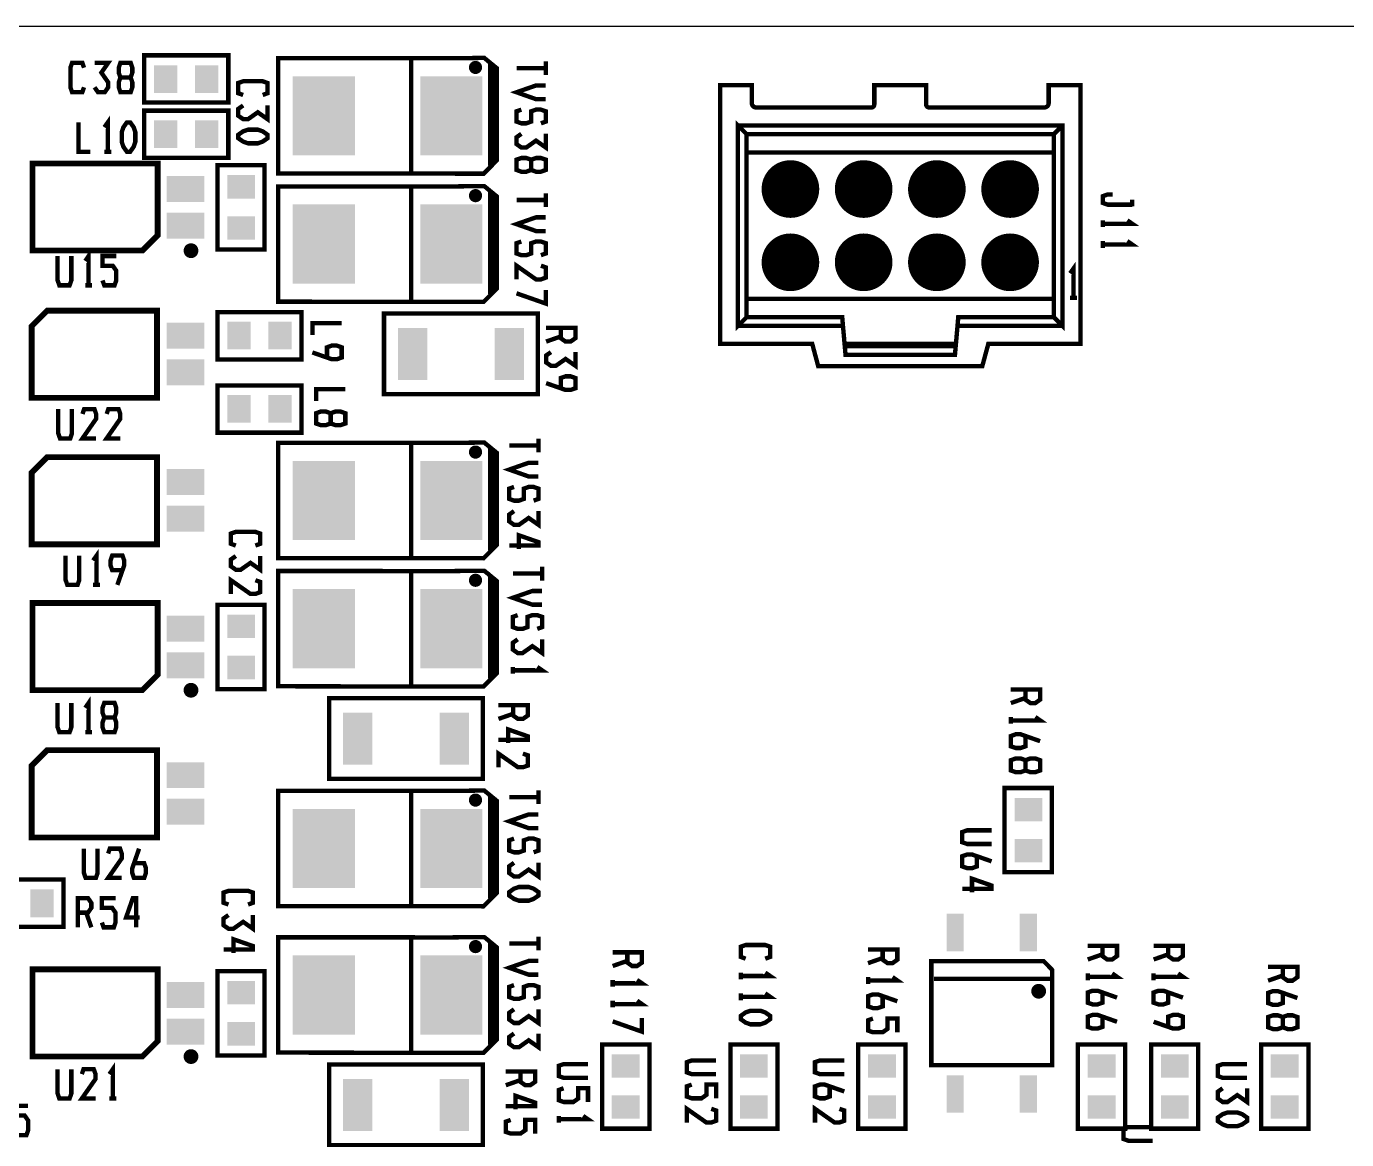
# Model space of a CAD drawing. Extents: x -8 to 204, y 99 to 321.
# Drawn here: x 71.77 to 117.56, y 282.52 to 321.11 of the extents above; entities that cross this region are included whole.
import ezdxf

# ---------------------------------------------------------------- set-up
doc = ezdxf.new("R2010")
doc.units = 0
doc.header["$MEASUREMENT"] = 0
doc.layers.get('0').update_dxf_attribs({"linetype": 'CONTINUOUS'})
for name, color, linetype in [('22-301-0_DRD', 1, 'CONTINUOUS'), ('22-301-0_SMT', 8, 'CONTINUOUS'), ('22-301-0_SST', 255, 'CONTINUOUS')]:
    doc.layers.add(name, color=color, linetype=linetype)

# ---------------------------------------------------------------- blocks, each defined once
blk = doc.blocks.new('RECTANGLE_5')
blk.add_solid([(0.4064, 0.4826), (0.4064, -0.4826), (-0.4064, 0.4826), (-0.4064, -0.4826)])
blk = doc.blocks.new('RECTANGLE_6')
blk.add_solid([(0.4826, 0.4064), (0.4826, -0.4064), (-0.4826, 0.4064), (-0.4826, -0.4064)])
blk = doc.blocks.new('RECTANGLE_15')
blk.add_solid([(1.0795, 1.3716), (1.0795, -1.3716), (-1.0795, 1.3716), (-1.0795, -1.3716)])
blk = doc.blocks.new('ROUND_28')
at = {"const_width": 0.99949}
blk.add_lwpolyline([(-0.499744, 0, 1), (0.499744, 0, 1)], format="xyb", close=True, dxfattribs=at)
blk = doc.blocks.new('RECTANGLE_40')
blk.add_solid([(0.508, 0.9017), (0.508, -0.9017), (-0.508, 0.9017), (-0.508, -0.9017)])
blk = doc.blocks.new('RECTANGLE_46')
blk.add_solid([(0.29972, 0.65024), (0.29972, -0.65024), (-0.29972, 0.65024), (-0.29972, -0.65024)])
blk = doc.blocks.new('RECTANGLE_50')
blk.add_solid([(0.65024, 0.44958), (0.65024, -0.44958), (-0.65024, 0.44958), (-0.65024, -0.44958)])

msp = doc.modelspace()

# ---------------------------------------------------------------- linework, layer by layer
at = {"layer": '22-301-0_DRD'}
msp.add_line((202.303, 321.109), (-5.698, 321.109), dxfattribs=at)
at = {"layer": '22-301-0_SST'}
for points, const_width in [([(78.772, 320.106), (75.851, 320.106), (75.851, 318.468), (78.772, 318.468), (78.772, 320.106)], 0.152), ([(86.491, 320.007), (82.138, 320.009), (80.499, 320.009), (80.499, 316.012), (87.624, 316.004), (88.081, 316.461), (88.081, 319.662), (87.649, 320.017), (86.491, 320.007)], 0.152), ([(73.766, 318.999), (73.707, 318.831), (73.352, 318.831), (73.293, 318.999), (73.293, 319.677), (73.352, 319.847), (73.707, 319.847), (73.766, 319.677)], 0.152), ([(74.132, 318.999), (74.248, 318.831), (74.487, 318.831), (74.604, 318.999), (74.604, 319.169), (74.368, 319.507), (74.604, 319.847), (74.132, 319.847)], 0.152), ([(75.384, 319.339), (75.442, 319.507), (75.442, 319.677), (75.384, 319.847), (75.028, 319.847), (74.97, 319.677), (74.97, 319.507), (75.028, 319.339), (75.384, 319.339), (75.442, 319.169), (75.442, 318.999), (75.384, 318.831), (75.028, 318.831), (74.97, 318.999), (74.97, 319.169), (75.028, 319.339)], 0.152), ([(85.109, 319.966), (85.109, 316.029)], 0.152), ([(87.487, 319.636), (87.2, 319.636)], 0.152), ([(87.469, 319.773), (87.218, 319.773)], 0.152), ([(87.294, 319.829), (87.294, 319.542)], 0.152), ([(87.431, 319.811), (87.431, 319.56)], 0.152), ([(87.776, 319.916), (87.827, 319.865)], 0.152), ([(87.776, 319.916), (87.878, 319.814), (87.853, 319.789), (87.853, 316.283)], 0.152), ([(87.827, 319.865), (87.878, 319.789)], 0.152), ([(88.013, 319.677), (87.853, 319.677)], 0.152), ([(87.878, 319.789), (88.03, 319.662)], 0.152), ([(87.878, 319.789), (87.878, 316.309)], 0.152), ([(88.015, 319.674), (88.015, 316.446)], 0.152), ([(88.03, 319.662), (88.03, 316.461)], 0.152), ([(88.767, 319.664), (89.783, 319.664)], 0.152), ([(89.783, 319.425), (89.783, 319.9)], 0.152), ([(79.285, 318.732), (79.115, 318.793), (79.115, 319.148), (79.285, 319.207), (79.963, 319.207), (80.131, 319.148), (80.131, 318.793), (79.963, 318.732)], 0.152), ([(88.03, 319.54), (87.853, 319.54)], 0.152), ([(88.03, 319.402), (87.853, 319.402)], 0.152), ([(88.03, 319.265), (87.853, 319.265)], 0.152), ([(88.03, 319.128), (87.853, 319.128)], 0.152), ([(88.03, 318.991), (87.853, 318.991)], 0.152), ([(88.03, 318.854), (87.853, 318.854)], 0.152), ([(88.03, 318.717), (87.853, 318.717)], 0.152), ([(89.783, 318.587), (89.443, 318.587), (88.767, 318.826), (89.443, 319.062), (89.783, 319.062)], 0.152), ([(107.225, 318.45), (107.225, 319.075), (108.325, 319.075), (108.325, 310.101), (105.13, 310.101), (104.921, 309.326), (99.232, 309.326), (99.024, 310.101), (95.826, 310.101), (95.826, 319.075), (96.928, 319.075), (96.928, 318.45)], 0.152), ([(101.178, 318.399), (101.178, 319.075), (102.976, 319.075), (102.976, 318.399)], 0.152), ([(75.851, 316.55), (78.772, 316.55), (78.772, 318.188), (75.851, 318.188), (75.851, 316.55)], 0.152), ([(79.285, 318.369), (79.115, 318.249), (79.115, 318.013), (79.285, 317.894), (79.455, 317.894), (79.793, 318.132), (80.131, 317.894), (80.131, 318.369)], 0.152), ([(88.03, 318.579), (87.853, 318.579)], 0.152), ([(88.03, 318.442), (87.853, 318.442)], 0.152), ([(88.03, 318.305), (87.853, 318.305)], 0.152), ([(88.03, 318.168), (87.853, 318.168)], 0.152), ([(89.613, 317.749), (89.783, 317.81), (89.783, 318.165), (89.613, 318.224), (89.443, 318.224), (89.275, 318.165), (89.275, 317.81), (89.105, 317.749), (88.935, 317.749), (88.767, 317.81), (88.767, 318.165), (88.935, 318.224)], 0.152), ([(97.078, 318.3), (101.076, 318.3)], 0.152), ([(103.075, 318.3), (107.075, 318.3)], 0.152), ([(73.989, 316.766), (73.575, 316.766), (73.575, 317.782)], 0.152), ([(74.591, 316.766), (74.591, 317.782), (74.472, 317.614)], 0.152), ([(75.252, 316.766), (75.132, 316.936), (75.074, 317.106), (75.074, 317.444), (75.132, 317.614), (75.252, 317.782), (75.369, 317.782), (75.488, 317.614), (75.546, 317.444), (75.546, 317.106), (75.488, 316.936), (75.369, 316.766), (75.252, 316.766)], 0.152), ([(88.03, 318.031), (87.853, 318.031)], 0.152), ([(88.03, 317.894), (87.853, 317.894)], 0.152), ([(88.03, 317.757), (87.853, 317.757)], 0.152), ([(96.448, 317.675), (107.705, 317.675), (107.705, 310.726), (107.406, 311.026), (104.088, 311.026), (104.063, 310.726), (103.974, 309.725), (100.179, 309.725), (100.09, 310.726), (100.065, 311.026), (96.748, 311.026), (96.748, 317.376), (96.448, 317.675), (96.448, 310.726), (96.748, 311.026)], 0.152), ([(79.115, 317.353), (79.285, 317.472), (79.455, 317.53), (79.793, 317.53), (79.963, 317.472), (80.131, 317.353), (80.131, 317.233), (79.963, 317.116), (79.793, 317.055), (79.455, 317.055), (79.285, 317.116), (79.115, 317.233), (79.115, 317.353)], 0.152), ([(88.03, 317.619), (87.853, 317.619)], 0.152), ([(88.03, 317.482), (87.853, 317.482)], 0.152), ([(88.03, 317.345), (87.853, 317.345)], 0.152), ([(88.935, 317.386), (88.767, 317.266), (88.767, 317.03), (88.935, 316.911), (89.105, 316.911), (89.443, 317.149), (89.783, 316.911), (89.783, 317.386)], 0.152), ([(96.748, 317.376), (107.406, 317.376), (107.406, 311.026)], 0.152), ([(107.705, 317.675), (107.406, 317.376)], 0.152), ([(88.03, 317.208), (87.853, 317.208)], 0.152), ([(88.03, 317.071), (87.853, 317.071)], 0.152), ([(88.03, 316.934), (87.853, 316.934)], 0.152), ([(88.03, 316.796), (87.853, 316.796)], 0.152), ([(75.788, 313.337), (71.978, 313.337), (71.978, 316.36), (76.321, 316.36), (76.321, 313.87), (75.788, 313.337)], 0.201), ([(74.708, 316.766), (74.472, 316.766)], 0.152), ([(88.03, 316.659), (87.853, 316.659)], 0.152), ([(88.03, 316.522), (87.853, 316.522)], 0.152), ([(88.03, 316.461), (87.853, 316.283)], 0.152), ([(87.954, 316.385), (87.853, 316.385)], 0.152), ([(89.275, 316.133), (89.443, 316.072), (89.613, 316.072), (89.783, 316.133), (89.783, 316.489), (89.613, 316.547), (89.443, 316.547), (89.275, 316.489), (89.275, 316.133), (89.105, 316.072), (88.935, 316.072), (88.767, 316.133), (88.767, 316.489), (88.935, 316.547), (89.105, 316.547), (89.275, 316.489)], 0.152), ([(107.406, 316.741), (96.748, 316.741)], 0.152), ([(78.391, 316.296), (78.391, 313.375), (80.029, 313.375), (80.029, 316.296), (78.391, 316.296)], 0.152), ([(105.562, 315.145), (106.212, 315.145), (106.212, 315.796), (106.011, 315.595), (105.762, 315.595), (105.562, 315.796), (105.562, 315.145), (105.762, 315.346), (105.762, 315.595)], 0.152), ([(86.491, 315.562), (82.138, 315.564), (80.499, 315.564), (80.499, 311.567), (87.624, 311.559), (88.081, 312.016), (88.081, 315.217), (87.649, 315.572), (86.491, 315.562)], 0.152), ([(85.109, 315.521), (85.109, 311.584)], 0.152), ([(87.776, 315.471), (87.827, 315.42)], 0.152), ([(87.776, 315.471), (87.878, 315.369), (87.853, 315.344), (87.853, 311.838)], 0.152), ([(98.592, 315.796), (98.592, 315.145), (98.391, 315.346), (98.391, 315.595), (98.592, 315.796), (97.942, 315.796), (98.142, 315.595), (98.142, 315.346), (98.391, 315.346)], 0.152), ([(98.142, 315.346), (97.942, 315.145), (97.942, 315.796)], 0.152), ([(98.142, 315.595), (98.391, 315.595)], 0.152), ([(101.132, 315.796), (101.132, 315.145), (100.931, 315.346), (100.931, 315.595), (101.132, 315.796), (100.482, 315.796), (100.682, 315.595), (100.682, 315.346), (100.931, 315.346)], 0.152), ([(100.682, 315.346), (100.482, 315.145), (100.482, 315.796)], 0.152), ([(100.682, 315.595), (100.931, 315.595)], 0.152), ([(103.672, 315.796), (103.672, 315.145), (103.471, 315.346), (103.471, 315.595), (103.672, 315.796), (103.022, 315.796), (103.222, 315.595), (103.222, 315.346), (103.471, 315.346)], 0.152), ([(103.222, 315.346), (103.022, 315.145), (103.022, 315.796)], 0.152), ([(103.222, 315.595), (103.471, 315.595)], 0.152), ([(106.212, 315.796), (105.562, 315.796)], 0.152), ([(106.011, 315.595), (106.011, 315.346), (105.762, 315.346)], 0.152), ([(87.487, 315.191), (87.2, 315.191)], 0.152), ([(87.469, 315.328), (87.218, 315.328)], 0.152), ([(87.294, 315.384), (87.294, 315.097)], 0.152), ([(87.431, 315.366), (87.431, 315.115)], 0.152), ([(87.827, 315.42), (87.878, 315.344)], 0.152), ([(88.013, 315.232), (87.853, 315.232)], 0.152), ([(88.03, 315.095), (87.853, 315.095)], 0.152), ([(87.878, 315.344), (88.03, 315.217)], 0.152), ([(87.878, 315.344), (87.878, 311.864)], 0.152), ([(88.015, 315.229), (88.015, 312.001)], 0.152), ([(88.03, 315.217), (88.03, 312.016)], 0.152), ([(88.767, 315.092), (89.783, 315.092)], 0.152), ([(89.783, 314.853), (89.783, 315.328)], 0.152), ([(98.592, 315.145), (97.942, 315.145)], 0.152), ([(101.132, 315.145), (100.482, 315.145)], 0.152), ([(103.672, 315.145), (103.022, 315.145)], 0.152), ([(106.212, 315.145), (106.011, 315.346)], 0.152), ([(109.443, 315.285), (109.273, 315.285), (109.105, 315.224), (109.105, 314.988), (109.273, 314.929), (110.121, 314.929)], 0.152), ([(110.121, 314.869), (110.121, 315.107)], 0.152), ([(88.03, 314.957), (87.853, 314.957)], 0.152), ([(88.03, 314.82), (87.853, 314.82)], 0.152), ([(88.03, 314.683), (87.853, 314.683)], 0.152), ([(88.03, 314.546), (87.853, 314.546)], 0.152), ([(88.03, 314.409), (87.853, 314.409)], 0.152), ([(88.03, 314.272), (87.853, 314.272)], 0.152), ([(88.03, 314.134), (87.853, 314.134)], 0.152), ([(89.783, 314.015), (89.443, 314.015), (88.767, 314.254), (89.443, 314.49), (89.783, 314.49)], 0.152), ([(109.105, 314.15), (109.105, 314.386)], 0.152), ([(109.105, 314.269), (110.121, 314.269), (109.951, 314.386)], 0.152), ([(88.03, 313.997), (87.853, 313.997)], 0.152), ([(88.03, 313.86), (87.853, 313.86)], 0.152), ([(88.03, 313.723), (87.853, 313.723)], 0.152), ([(89.613, 313.177), (89.783, 313.238), (89.783, 313.593), (89.613, 313.652), (89.443, 313.652), (89.275, 313.593), (89.275, 313.238), (89.105, 313.177), (88.935, 313.177), (88.767, 313.238), (88.767, 313.593), (88.935, 313.652)], 0.152), ([(109.105, 313.431), (109.105, 313.667)], 0.152), ([(109.105, 313.548), (110.121, 313.548), (109.951, 313.667)], 0.152), ([(73.326, 313.149), (73.326, 312.303), (73.265, 312.133), (72.91, 312.133), (72.851, 312.303), (72.851, 313.149)], 0.152), ([(73.926, 312.133), (73.926, 313.149), (73.809, 312.979)], 0.152), ([(74.408, 312.303), (74.469, 312.133), (74.825, 312.133), (74.883, 312.303), (74.883, 312.641), (74.764, 312.811), (74.408, 312.811), (74.408, 313.149), (74.883, 313.149)], 0.152), ([(77.647, 313.393), (77.307, 313.393)], 0.152), ([(77.639, 313.256), (77.314, 313.256)], 0.152), ([(77.398, 313.497), (77.398, 313.172)], 0.152), ([(77.535, 313.505), (77.535, 313.164)], 0.152), ([(88.03, 313.586), (87.853, 313.586)], 0.152), ([(88.03, 313.449), (87.853, 313.449)], 0.152), ([(88.03, 313.312), (87.853, 313.312)], 0.152), ([(88.03, 313.174), (87.853, 313.174)], 0.152), ([(97.942, 312.605), (98.142, 312.806), (98.391, 312.806), (98.592, 312.605), (97.942, 312.605), (97.942, 313.256), (98.142, 313.055), (98.391, 313.055), (98.391, 312.806)], 0.152), ([(98.391, 313.055), (98.592, 313.256), (97.942, 313.256)], 0.152), ([(98.592, 313.256), (98.592, 312.605)], 0.152), ([(100.482, 312.605), (100.682, 312.806), (100.931, 312.806), (101.132, 312.605), (100.482, 312.605), (100.482, 313.256), (100.682, 313.055), (100.931, 313.055), (100.931, 312.806)], 0.152), ([(100.931, 313.055), (101.132, 313.256), (100.482, 313.256)], 0.152), ([(101.132, 313.256), (101.132, 312.605)], 0.152), ([(103.022, 312.605), (103.222, 312.806), (103.471, 312.806), (103.672, 312.605), (103.022, 312.605), (103.022, 313.256), (103.222, 313.055), (103.471, 313.055), (103.471, 312.806)], 0.152), ([(103.471, 313.055), (103.672, 313.256), (103.022, 313.256)], 0.152), ([(103.672, 313.256), (103.672, 312.605)], 0.152), ([(105.562, 312.605), (105.762, 312.806), (106.011, 312.806), (106.212, 312.605), (105.562, 312.605), (105.562, 313.256), (105.762, 313.055), (106.011, 313.055), (106.011, 312.806)], 0.152), ([(106.011, 313.055), (106.212, 313.256), (105.562, 313.256)], 0.152), ([(106.212, 313.256), (106.212, 312.605)], 0.152), ([(88.03, 313.037), (87.853, 313.037)], 0.152), ([(88.03, 312.9), (87.853, 312.9)], 0.152), ([(88.03, 312.763), (87.853, 312.763)], 0.152), ([(88.767, 312.339), (88.767, 312.814), (89.443, 312.339), (89.613, 312.339), (89.783, 312.4), (89.783, 312.755), (89.613, 312.814)], 0.152), ([(98.142, 312.806), (98.142, 313.055)], 0.152), ([(100.682, 312.806), (100.682, 313.055)], 0.152), ([(103.222, 312.806), (103.222, 313.055)], 0.152), ([(105.762, 312.806), (105.762, 313.055)], 0.152), ([(108.089, 311.704), (108.089, 312.72), (107.969, 312.55)], 0.152), ([(88.03, 312.626), (87.853, 312.626)], 0.152), ([(88.03, 312.489), (87.853, 312.489)], 0.152), ([(88.03, 312.351), (87.853, 312.351)], 0.152), ([(74.045, 312.133), (73.809, 312.133)], 0.152), ([(88.03, 312.214), (87.853, 312.214)], 0.152), ([(88.03, 312.077), (87.853, 312.077)], 0.152), ([(88.03, 312.016), (87.853, 311.838)], 0.152), ([(87.954, 311.94), (87.853, 311.94)], 0.152), ([(88.767, 311.856), (89.783, 311.5), (89.783, 311.975)], 0.152), ([(96.748, 311.661), (107.406, 311.661)], 0.152), ([(108.206, 311.704), (107.969, 311.704)], 0.152), ([(72.486, 311.254), (76.296, 311.254), (76.296, 308.232), (71.952, 308.232), (71.952, 310.721), (72.486, 311.254)], 0.201), ([(78.391, 309.565), (81.312, 309.565), (81.312, 311.203), (78.391, 311.203), (78.391, 309.565)], 0.152), ([(89.504, 311.153), (89.504, 308.359), (84.17, 308.359), (84.17, 311.153), (89.504, 311.153)], 0.152), ([(81.686, 310.408), (81.686, 310.822), (82.702, 310.822)], 0.152), ([(90.301, 310.655), (90.301, 310.299), (90.469, 310.182), (90.639, 310.182), (90.809, 310.299), (90.809, 310.655), (89.793, 310.655)], 0.152), ([(96.448, 310.726), (100.09, 310.726)], 0.152), ([(104.063, 310.726), (107.705, 310.726)], 0.152), ([(82.194, 309.629), (82.194, 309.984), (82.364, 310.045), (82.531, 310.045), (82.702, 309.984), (82.702, 309.629), (82.531, 309.57), (82.364, 309.57), (81.686, 309.806)], 0.152), ([(90.301, 310.36), (89.793, 310.182)], 0.152), ([(104.007, 310.101), (100.146, 310.101)], 0.152), ([(100.151, 310.025), (104.002, 310.025)], 0.152), ([(89.961, 309.816), (89.793, 309.7), (89.793, 309.461), (89.961, 309.344), (90.131, 309.344), (90.469, 309.58), (90.809, 309.344), (90.809, 309.816)], 0.152), ([(78.391, 307.025), (81.312, 307.025), (81.312, 308.663), (78.391, 308.663), (78.391, 307.025)], 0.152), ([(90.301, 308.564), (90.301, 308.92), (90.469, 308.978), (90.639, 308.978), (90.809, 308.92), (90.809, 308.564), (90.639, 308.506), (90.469, 308.506), (89.793, 308.742)], 0.152), ([(81.813, 308.122), (81.813, 308.536), (82.829, 308.536)], 0.152), ([(73.347, 307.843), (73.347, 306.997), (73.288, 306.827), (72.933, 306.827), (72.874, 306.997), (72.874, 307.843)], 0.152), ([(74.185, 306.827), (73.713, 306.827), (74.185, 307.505), (74.185, 307.673), (74.127, 307.843), (73.771, 307.843), (73.713, 307.673)], 0.152), ([(75.023, 306.827), (74.551, 306.827), (75.023, 307.505), (75.023, 307.673), (74.965, 307.843), (74.609, 307.843), (74.551, 307.673)], 0.152), ([(82.321, 307.343), (82.491, 307.284), (82.658, 307.284), (82.829, 307.343), (82.829, 307.698), (82.658, 307.759), (82.491, 307.759), (82.321, 307.698), (82.321, 307.343), (82.15, 307.284), (81.983, 307.284), (81.813, 307.343), (81.813, 307.698), (81.983, 307.759), (82.15, 307.759), (82.321, 307.698)], 0.152), ([(89.529, 306.344), (89.529, 306.819)], 0.152), ([(86.491, 306.672), (82.138, 306.674), (80.499, 306.674), (80.499, 302.677), (87.624, 302.669), (88.081, 303.126), (88.081, 306.327), (87.649, 306.682), (86.491, 306.672)], 0.152), ([(85.109, 306.631), (85.109, 302.694)], 0.152), ([(87.487, 306.301), (87.2, 306.301)], 0.152), ([(87.469, 306.438), (87.218, 306.438)], 0.152), ([(87.294, 306.494), (87.294, 306.207)], 0.152), ([(87.431, 306.476), (87.431, 306.225)], 0.152), ([(87.776, 306.581), (87.827, 306.53)], 0.152), ([(87.776, 306.581), (87.878, 306.479), (87.853, 306.454), (87.853, 302.948)], 0.152), ([(87.827, 306.53), (87.878, 306.454)], 0.152), ([(88.013, 306.342), (87.853, 306.342)], 0.152), ([(87.878, 306.454), (88.03, 306.327)], 0.152), ([(87.878, 306.454), (87.878, 302.974)], 0.152), ([(88.015, 306.339), (88.015, 303.111)], 0.152), ([(88.03, 306.327), (88.03, 303.126)], 0.152), ([(88.513, 306.583), (89.529, 306.583)], 0.152), ([(72.486, 306.174), (76.296, 306.174), (76.296, 303.152), (71.952, 303.152), (71.952, 305.641), (72.486, 306.174)], 0.201), ([(88.03, 306.205), (87.853, 306.205)], 0.152), ([(88.03, 306.067), (87.853, 306.067)], 0.152), ([(88.03, 305.93), (87.853, 305.93)], 0.152), ([(89.529, 305.506), (89.189, 305.506), (88.513, 305.745), (89.189, 305.981), (89.529, 305.981)], 0.152), ([(88.03, 305.793), (87.853, 305.793)], 0.152), ([(88.03, 305.656), (87.853, 305.656)], 0.152), ([(88.03, 305.519), (87.853, 305.519)], 0.152), ([(88.03, 305.382), (87.853, 305.382)], 0.152), ([(88.03, 305.244), (87.853, 305.244)], 0.152), ([(88.03, 305.107), (87.853, 305.107)], 0.152), ([(88.03, 304.97), (87.853, 304.97)], 0.152), ([(89.359, 304.668), (89.529, 304.729), (89.529, 305.084), (89.359, 305.143), (89.189, 305.143), (89.021, 305.084), (89.021, 304.729), (88.851, 304.668), (88.681, 304.668), (88.513, 304.729), (88.513, 305.084), (88.681, 305.143)], 0.152), ([(88.03, 304.833), (87.853, 304.833)], 0.152), ([(88.03, 304.696), (87.853, 304.696)], 0.152), ([(88.03, 304.559), (87.853, 304.559)], 0.152), ([(88.03, 304.422), (87.853, 304.422)], 0.152), ([(88.03, 304.284), (87.853, 304.284)], 0.152), ([(88.03, 304.147), (87.853, 304.147)], 0.152), ([(88.03, 304.01), (87.853, 304.01)], 0.152), ([(88.681, 304.305), (88.513, 304.185), (88.513, 303.949), (88.681, 303.83), (88.851, 303.83), (89.189, 304.068), (89.529, 303.83), (89.529, 304.305)], 0.152), ([(79.031, 303.111), (78.861, 303.172), (78.861, 303.527), (79.031, 303.586), (79.709, 303.586), (79.877, 303.527), (79.877, 303.172), (79.709, 303.111)], 0.152), ([(88.03, 303.873), (87.853, 303.873)], 0.152), ([(88.03, 303.736), (87.853, 303.736)], 0.152), ([(88.03, 303.599), (87.853, 303.599)], 0.152), ([(88.03, 303.461), (87.853, 303.461)], 0.152), ([(88.03, 303.324), (87.853, 303.324)], 0.152), ([(88.03, 303.187), (87.853, 303.187)], 0.152), ([(88.03, 303.126), (87.853, 302.948)], 0.152), ([(88.851, 302.991), (88.851, 303.466), (89.529, 303.23), (89.529, 303.111), (88.513, 303.111)], 0.152), ([(73.601, 302.763), (73.601, 301.917), (73.542, 301.747), (73.187, 301.747), (73.128, 301.917), (73.128, 302.763)], 0.152), ([(74.203, 301.747), (74.203, 302.763), (74.083, 302.593)], 0.152), ([(75.099, 302.255), (74.744, 302.255), (74.685, 302.425), (74.685, 302.593), (74.744, 302.763), (75.099, 302.763), (75.16, 302.593), (75.16, 302.425), (74.922, 301.747)], 0.152), ([(79.031, 302.748), (78.861, 302.628), (78.861, 302.392), (79.031, 302.273), (79.201, 302.273), (79.539, 302.511), (79.877, 302.273), (79.877, 302.748)], 0.152), ([(87.954, 303.05), (87.853, 303.05)], 0.152), ([(86.491, 302.227), (82.138, 302.229), (80.499, 302.229), (80.499, 298.232), (87.624, 298.224), (88.081, 298.681), (88.081, 301.882), (87.649, 302.237), (86.491, 302.227)], 0.152), ([(85.109, 302.186), (85.109, 298.249)], 0.152), ([(89.656, 301.899), (89.656, 302.374)], 0.152), ([(74.322, 301.747), (74.083, 301.747)], 0.152), ([(78.861, 301.434), (78.861, 301.909), (79.539, 301.434), (79.709, 301.434), (79.877, 301.495), (79.877, 301.851), (79.709, 301.909)], 0.152), ([(87.487, 301.856), (87.2, 301.856)], 0.152), ([(87.469, 301.993), (87.218, 301.993)], 0.152), ([(87.294, 302.049), (87.294, 301.762)], 0.152), ([(87.431, 302.031), (87.431, 301.78)], 0.152), ([(87.776, 302.136), (87.827, 302.085)], 0.152), ([(87.776, 302.136), (87.878, 302.034), (87.853, 302.009), (87.853, 298.503)], 0.152), ([(87.827, 302.085), (87.878, 302.009)], 0.152), ([(88.013, 301.897), (87.853, 301.897)], 0.152), ([(88.03, 301.76), (87.853, 301.76)], 0.152), ([(87.878, 302.009), (88.03, 301.882)], 0.152), ([(87.878, 302.009), (87.878, 298.529)], 0.152), ([(88.015, 301.894), (88.015, 298.666)], 0.152), ([(88.03, 301.882), (88.03, 298.681)], 0.152), ([(88.64, 302.138), (89.656, 302.138)], 0.152), ([(88.03, 301.622), (87.853, 301.622)], 0.152), ([(88.03, 301.485), (87.853, 301.485)], 0.152), ([(88.03, 301.348), (87.853, 301.348)], 0.152), ([(89.656, 301.061), (89.316, 301.061), (88.64, 301.3), (89.316, 301.536), (89.656, 301.536)], 0.152), ([(75.788, 298.097), (71.978, 298.097), (71.978, 301.12), (76.321, 301.12), (76.321, 298.63), (75.788, 298.097)], 0.201), ([(78.391, 301.056), (78.391, 298.135), (80.029, 298.135), (80.029, 301.056), (78.391, 301.056)], 0.152), ([(88.03, 301.211), (87.853, 301.211)], 0.152), ([(88.03, 301.074), (87.853, 301.074)], 0.152), ([(88.03, 300.937), (87.853, 300.937)], 0.152), ([(88.03, 300.799), (87.853, 300.799)], 0.152), ([(88.03, 300.662), (87.853, 300.662)], 0.152), ([(88.03, 300.525), (87.853, 300.525)], 0.152), ([(88.03, 300.388), (87.853, 300.388)], 0.152), ([(89.486, 300.223), (89.656, 300.284), (89.656, 300.639), (89.486, 300.698), (89.316, 300.698), (89.148, 300.639), (89.148, 300.284), (88.978, 300.223), (88.808, 300.223), (88.64, 300.284), (88.64, 300.639), (88.808, 300.698)], 0.152), ([(88.03, 300.251), (87.853, 300.251)], 0.152), ([(88.03, 300.114), (87.853, 300.114)], 0.152), ([(88.03, 299.977), (87.853, 299.977)], 0.152), ([(88.808, 299.86), (88.64, 299.74), (88.64, 299.504), (88.808, 299.385), (88.978, 299.385), (89.316, 299.623), (89.656, 299.385), (89.656, 299.86)], 0.152), ([(88.03, 299.839), (87.853, 299.839)], 0.152), ([(88.03, 299.702), (87.853, 299.702)], 0.152), ([(88.03, 299.565), (87.853, 299.565)], 0.152), ([(88.03, 299.428), (87.853, 299.428)], 0.152), ([(88.03, 299.291), (87.853, 299.291)], 0.152), ([(88.03, 299.154), (87.853, 299.154)], 0.152), ([(88.03, 299.016), (87.853, 299.016)], 0.152), ([(88.03, 298.879), (87.853, 298.879)], 0.152), ([(88.03, 298.742), (87.853, 298.742)], 0.152), ([(88.03, 298.681), (87.853, 298.503)], 0.152), ([(87.954, 298.605), (87.853, 298.605)], 0.152), ([(88.64, 298.666), (88.64, 298.902)], 0.152), ([(88.64, 298.785), (89.656, 298.785), (89.486, 298.902)], 0.152), ([(77.647, 298.153), (77.307, 298.153)], 0.152), ([(77.398, 298.257), (77.398, 297.932)], 0.152), ([(77.535, 298.265), (77.535, 297.924)], 0.152), ([(106.42, 298.125), (106.42, 297.769), (106.59, 297.65), (106.76, 297.65), (106.928, 297.769), (106.928, 298.125), (105.912, 298.125)], 0.152), ([(73.326, 297.655), (73.326, 296.809), (73.265, 296.639), (72.91, 296.639), (72.851, 296.809), (72.851, 297.655)], 0.152), ([(73.926, 296.639), (73.926, 297.655), (73.809, 297.485)], 0.152), ([(74.825, 297.147), (74.883, 297.317), (74.883, 297.485), (74.825, 297.655), (74.469, 297.655), (74.408, 297.485), (74.408, 297.317), (74.469, 297.147), (74.825, 297.147), (74.883, 296.977), (74.883, 296.809), (74.825, 296.639), (74.469, 296.639), (74.408, 296.809), (74.408, 296.977), (74.469, 297.147)], 0.152), ([(77.639, 298.016), (77.314, 298.016)], 0.152), ([(87.599, 297.818), (87.599, 295.024), (82.265, 295.024), (82.265, 297.818), (87.599, 297.818)], 0.152), ([(88.65, 297.574), (88.65, 297.218), (88.818, 297.101), (88.988, 297.101), (89.158, 297.218), (89.158, 297.574), (88.142, 297.574)], 0.152), ([(106.42, 297.828), (105.912, 297.65)], 0.152), ([(88.65, 297.279), (88.142, 297.101)], 0.152), ([(105.912, 296.931), (105.912, 297.167)], 0.152), ([(105.912, 297.05), (106.928, 297.05), (106.76, 297.167)], 0.152), ([(88.48, 296.263), (88.48, 296.735), (89.158, 296.499), (89.158, 296.38), (88.142, 296.38)], 0.152), ([(74.045, 296.639), (73.809, 296.639)], 0.152), ([(106.42, 296.507), (106.42, 296.151), (106.252, 296.093), (106.082, 296.093), (105.912, 296.151), (105.912, 296.507), (106.082, 296.568), (106.252, 296.568), (106.928, 296.329)], 0.152), ([(72.486, 296.014), (76.296, 296.014), (76.296, 292.992), (71.952, 292.992), (71.952, 295.481), (72.486, 296.014)], 0.201), ([(88.142, 295.425), (88.142, 295.897), (88.818, 295.425), (88.988, 295.425), (89.158, 295.483), (89.158, 295.839), (88.988, 295.897)], 0.152), ([(106.42, 295.313), (106.59, 295.255), (106.76, 295.255), (106.928, 295.313), (106.928, 295.669), (106.76, 295.73), (106.59, 295.73), (106.42, 295.669), (106.42, 295.313), (106.252, 295.255), (106.082, 295.255), (105.912, 295.313), (105.912, 295.669), (106.082, 295.73), (106.252, 295.73), (106.42, 295.669)], 0.152), ([(86.491, 294.607), (82.138, 294.609), (80.499, 294.609), (80.499, 290.612), (87.624, 290.604), (88.081, 291.061), (88.081, 294.262), (87.649, 294.617), (86.491, 294.607)], 0.152), ([(85.109, 294.566), (85.109, 290.629)], 0.152), ([(87.469, 294.373), (87.218, 294.373)], 0.152), ([(87.294, 294.429), (87.294, 294.142)], 0.152), ([(87.431, 294.411), (87.431, 294.16)], 0.152), ([(87.776, 294.516), (87.827, 294.465)], 0.152), ([(87.776, 294.516), (87.878, 294.414), (87.853, 294.389), (87.853, 290.883)], 0.152), ([(87.827, 294.465), (87.878, 294.389)], 0.152), ([(87.878, 294.389), (88.03, 294.262)], 0.152), ([(87.878, 294.389), (87.878, 290.909)], 0.152), ([(88.513, 294.391), (89.529, 294.391)], 0.152), ([(89.529, 294.152), (89.529, 294.627)], 0.152), ([(105.696, 294.706), (105.696, 291.785), (107.334, 291.785), (107.334, 294.706), (105.696, 294.706)], 0.152), ([(87.487, 294.236), (87.2, 294.236)], 0.152), ([(88.013, 294.277), (87.853, 294.277)], 0.152), ([(88.03, 294.14), (87.853, 294.14)], 0.152), ([(88.03, 294.002), (87.853, 294.002)], 0.152), ([(88.015, 294.274), (88.015, 291.046)], 0.152), ([(88.03, 294.262), (88.03, 291.061)], 0.152), ([(88.03, 293.865), (87.853, 293.865)], 0.152), ([(88.03, 293.728), (87.853, 293.728)], 0.152), ([(88.03, 293.591), (87.853, 293.591)], 0.152), ([(88.03, 293.454), (87.853, 293.454)], 0.152), ([(89.529, 293.314), (89.189, 293.314), (88.513, 293.553), (89.189, 293.789), (89.529, 293.789)], 0.152), ([(88.03, 293.317), (87.853, 293.317)], 0.152), ([(88.03, 293.179), (87.853, 293.179)], 0.152), ([(88.03, 293.042), (87.853, 293.042)], 0.152), ([(105.244, 292.765), (104.398, 292.765), (104.228, 292.824), (104.228, 293.179), (104.398, 293.238), (105.244, 293.238)], 0.152), ([(74.236, 292.603), (74.236, 291.757), (74.177, 291.587), (73.822, 291.587), (73.763, 291.757), (73.763, 292.603)], 0.152), ([(75.074, 291.587), (74.602, 291.587), (75.074, 292.265), (75.074, 292.433), (75.016, 292.603), (74.66, 292.603), (74.602, 292.433)], 0.152), ([(75.498, 292.095), (75.854, 292.095), (75.912, 291.925), (75.912, 291.757), (75.854, 291.587), (75.498, 291.587), (75.44, 291.757), (75.44, 291.925), (75.676, 292.603)], 0.152), ([(88.03, 292.905), (87.853, 292.905)], 0.152), ([(88.03, 292.768), (87.853, 292.768)], 0.152), ([(88.03, 292.631), (87.853, 292.631)], 0.152), ([(89.359, 292.476), (89.529, 292.537), (89.529, 292.892), (89.359, 292.951), (89.189, 292.951), (89.021, 292.892), (89.021, 292.537), (88.851, 292.476), (88.681, 292.476), (88.513, 292.537), (88.513, 292.892), (88.681, 292.951)], 0.152), ([(88.03, 292.494), (87.853, 292.494)], 0.152), ([(88.03, 292.357), (87.853, 292.357)], 0.152), ([(88.03, 292.219), (87.853, 292.219)], 0.152), ([(88.03, 292.082), (87.853, 292.082)], 0.152), ([(88.681, 292.113), (88.513, 291.993), (88.513, 291.757), (88.681, 291.638), (88.851, 291.638), (89.189, 291.876), (89.529, 291.638), (89.529, 292.113)], 0.152), ([(104.736, 292.341), (104.736, 291.986), (104.566, 291.927), (104.398, 291.927), (104.228, 291.986), (104.228, 292.341), (104.398, 292.4), (104.566, 292.4), (105.244, 292.163)], 0.152), ([(88.03, 291.945), (87.853, 291.945)], 0.152), ([(88.03, 291.808), (87.853, 291.808)], 0.152), ([(88.03, 291.671), (87.853, 291.671)], 0.152), ([(73.057, 291.531), (70.136, 291.531), (70.136, 289.893), (73.057, 289.893), (73.057, 291.531)], 0.152), ([(88.03, 291.534), (87.853, 291.534)], 0.152), ([(88.03, 291.396), (87.853, 291.396)], 0.152), ([(88.03, 291.259), (87.853, 291.259)], 0.152), ([(88.513, 291.097), (88.681, 291.216), (88.851, 291.274), (89.189, 291.274), (89.359, 291.216), (89.529, 291.097), (89.529, 290.977), (89.359, 290.86), (89.189, 290.799), (88.851, 290.799), (88.681, 290.86), (88.513, 290.977), (88.513, 291.097)], 0.152), ([(104.566, 291.089), (104.566, 291.561), (105.244, 291.325), (105.244, 291.206), (104.228, 291.206)], 0.152), ([(73.547, 290.383), (73.903, 290.383), (74.02, 290.551), (74.02, 290.721), (73.903, 290.891), (73.547, 290.891), (73.547, 289.875)], 0.152), ([(74.386, 290.043), (74.444, 289.875), (74.8, 289.875), (74.858, 290.043), (74.858, 290.383), (74.741, 290.551), (74.386, 290.551), (74.386, 290.891), (74.858, 290.891)], 0.152), ([(75.696, 290.213), (75.224, 290.213), (75.46, 290.891), (75.579, 290.891), (75.579, 289.875)], 0.152), ([(78.777, 290.665), (78.607, 290.726), (78.607, 291.081), (78.777, 291.14), (79.455, 291.14), (79.623, 291.081), (79.623, 290.726), (79.455, 290.665)], 0.152), ([(88.03, 291.122), (87.853, 291.122)], 0.152), ([(88.03, 291.061), (87.853, 290.883)], 0.152), ([(87.954, 290.985), (87.853, 290.985)], 0.152), ([(73.842, 290.383), (74.02, 289.875)], 0.152), ([(78.777, 290.302), (78.607, 290.182), (78.607, 289.946), (78.777, 289.827), (78.947, 289.827), (79.285, 290.065), (79.623, 289.827), (79.623, 290.302)], 0.152), ([(78.947, 288.988), (78.947, 289.463), (79.623, 289.227), (79.623, 289.108), (78.607, 289.108)], 0.152), ([(86.491, 289.527), (82.138, 289.529), (80.499, 289.529), (80.499, 285.532), (87.624, 285.524), (88.081, 285.981), (88.081, 289.182), (87.649, 289.537), (86.491, 289.527)], 0.152), ([(85.109, 289.486), (85.109, 285.549)], 0.152), ([(87.294, 289.349), (87.294, 289.062)], 0.152), ([(87.431, 289.331), (87.431, 289.08)], 0.152), ([(87.776, 289.436), (87.827, 289.385)], 0.152), ([(87.776, 289.436), (87.878, 289.334), (87.853, 289.309), (87.853, 285.803)], 0.152), ([(87.827, 289.385), (87.878, 289.309)], 0.152), ([(89.529, 289.072), (89.529, 289.547)], 0.152), ([(87.487, 289.156), (87.2, 289.156)], 0.152), ([(87.469, 289.293), (87.218, 289.293)], 0.152), ([(88.013, 289.197), (87.853, 289.197)], 0.152), ([(88.03, 289.06), (87.853, 289.06)], 0.152), ([(88.03, 288.922), (87.853, 288.922)], 0.152), ([(87.878, 289.309), (88.03, 289.182)], 0.152), ([(87.878, 289.309), (87.878, 285.829)], 0.152), ([(88.015, 289.194), (88.015, 285.966)], 0.152), ([(88.03, 289.182), (88.03, 285.981)], 0.152), ([(88.513, 289.311), (89.529, 289.311)], 0.152), ([(92.61, 289.009), (92.61, 288.653), (92.778, 288.534), (92.948, 288.534), (93.118, 288.653), (93.118, 289.009), (92.102, 289.009)], 0.152), ([(96.715, 288.788), (96.547, 288.849), (96.547, 289.204), (96.715, 289.263), (97.393, 289.263), (97.563, 289.204), (97.563, 288.849), (97.393, 288.788)], 0.152), ([(101.467, 289.108), (101.467, 288.752), (101.637, 288.633), (101.807, 288.633), (101.975, 288.752), (101.975, 289.108), (100.959, 289.108)], 0.152), ([(109.087, 289.235), (109.087, 288.879), (109.257, 288.76), (109.427, 288.76), (109.595, 288.879), (109.595, 289.235), (108.579, 289.235)], 0.152), ([(109.087, 288.938), (108.579, 288.76)], 0.152), ([(111.373, 289.235), (111.373, 288.879), (111.543, 288.76), (111.713, 288.76), (111.881, 288.879), (111.881, 289.235), (110.865, 289.235)], 0.152), ([(111.373, 288.938), (110.865, 288.76)], 0.152), ([(75.788, 285.397), (71.978, 285.397), (71.978, 288.42), (76.321, 288.42), (76.321, 285.93), (75.788, 285.397)], 0.201), ([(88.03, 288.785), (87.853, 288.785)], 0.152), ([(88.03, 288.648), (87.853, 288.648)], 0.152), ([(88.03, 288.511), (87.853, 288.511)], 0.152), ([(89.529, 288.234), (89.189, 288.234), (88.513, 288.473), (89.189, 288.709), (89.529, 288.709)], 0.152), ([(92.61, 288.712), (92.102, 288.534)], 0.152), ([(101.467, 288.811), (100.959, 288.633)], 0.152), ([(107.154, 288.6), (107.053, 288.701), (103.154, 288.701), (103.154, 285.097), (107.35, 285.097), (107.35, 288.394), (107.154, 288.6)], 0.152), ([(115.343, 288.501), (115.343, 288.145), (115.511, 288.026), (115.681, 288.026), (115.851, 288.145), (115.851, 288.501), (114.835, 288.501)], 0.152), ([(78.391, 288.356), (78.391, 285.435), (80.029, 285.435), (80.029, 288.356), (78.391, 288.356)], 0.152), ([(88.03, 288.374), (87.853, 288.374)], 0.152), ([(88.03, 288.237), (87.853, 288.237)], 0.152), ([(88.03, 288.099), (87.853, 288.099)], 0.152), ([(88.03, 287.962), (87.853, 287.962)], 0.152), ([(92.102, 287.815), (92.102, 288.051)], 0.152), ([(92.102, 287.934), (93.118, 287.934), (92.948, 288.051)], 0.152), ([(96.547, 288.069), (96.547, 288.305)], 0.152), ([(96.547, 288.188), (97.563, 288.188), (97.393, 288.305)], 0.152), ([(100.959, 287.914), (100.959, 288.15)], 0.152), ([(100.959, 288.033), (101.975, 288.033), (101.807, 288.15)], 0.152), ([(103.253, 288.094), (107.35, 288.094)], 0.152), ([(108.579, 288.041), (108.579, 288.277)], 0.152), ([(108.579, 288.16), (109.595, 288.16), (109.427, 288.277)], 0.152), ([(110.865, 288.041), (110.865, 288.277)], 0.152), ([(110.865, 288.16), (111.881, 288.16), (111.713, 288.277)], 0.152), ([(115.343, 288.204), (114.835, 288.026)], 0.152), ([(88.03, 287.825), (87.853, 287.825)], 0.152), ([(88.03, 287.688), (87.853, 287.688)], 0.152), ([(88.03, 287.551), (87.853, 287.551)], 0.152), ([(89.359, 287.396), (89.529, 287.457), (89.529, 287.812), (89.359, 287.871), (89.189, 287.871), (89.021, 287.812), (89.021, 287.457), (88.851, 287.396), (88.681, 287.396), (88.513, 287.457), (88.513, 287.812), (88.681, 287.871)], 0.152), ([(96.547, 287.35), (96.547, 287.586)], 0.152), ([(96.547, 287.467), (97.563, 287.467), (97.393, 287.586)], 0.152), ([(101.467, 287.49), (101.467, 287.134), (101.299, 287.076), (101.129, 287.076), (100.959, 287.134), (100.959, 287.49), (101.129, 287.551), (101.299, 287.551), (101.975, 287.312)], 0.152), ([(107.047, 287.718), (106.707, 287.718)], 0.152), ([(107.04, 287.581), (106.715, 287.581)], 0.152), ([(106.799, 287.823), (106.799, 287.497)], 0.152), ([(106.936, 287.83), (106.936, 287.49)], 0.152), ([(109.087, 287.617), (109.087, 287.261), (108.919, 287.203), (108.749, 287.203), (108.579, 287.261), (108.579, 287.617), (108.749, 287.678), (108.919, 287.678), (109.595, 287.439)], 0.152), ([(111.373, 287.617), (111.373, 287.261), (111.205, 287.203), (111.035, 287.203), (110.865, 287.261), (110.865, 287.617), (111.035, 287.678), (111.205, 287.678), (111.881, 287.439)], 0.152), ([(115.343, 287.604), (115.343, 287.249), (115.173, 287.188), (115.003, 287.188), (114.835, 287.249), (114.835, 287.604), (115.003, 287.663), (115.173, 287.663), (115.851, 287.426)], 0.152), ([(88.03, 287.414), (87.853, 287.414)], 0.152), ([(88.03, 287.277), (87.853, 287.277)], 0.152), ([(88.03, 287.139), (87.853, 287.139)], 0.152), ([(88.681, 287.033), (88.513, 286.913), (88.513, 286.677), (88.681, 286.558), (88.851, 286.558), (89.189, 286.796), (89.529, 286.558), (89.529, 287.033)], 0.152), ([(92.102, 287.096), (92.102, 287.332)], 0.152), ([(92.102, 287.213), (93.118, 287.213), (92.948, 287.332)], 0.152), ([(88.03, 287.002), (87.853, 287.002)], 0.152), ([(88.03, 286.865), (87.853, 286.865)], 0.152), ([(88.03, 286.728), (87.853, 286.728)], 0.152), ([(88.03, 286.591), (87.853, 286.591)], 0.152), ([(92.102, 286.614), (93.118, 286.258), (93.118, 286.73)], 0.152), ([(96.547, 286.807), (96.715, 286.926), (96.885, 286.984), (97.223, 286.984), (97.393, 286.926), (97.563, 286.807), (97.563, 286.69), (97.393, 286.57), (97.223, 286.512), (96.885, 286.512), (96.715, 286.57), (96.547, 286.69), (96.547, 286.807)], 0.152), ([(101.129, 286.713), (100.959, 286.652), (100.959, 286.296), (101.129, 286.238), (101.467, 286.238), (101.637, 286.357), (101.637, 286.713), (101.975, 286.713), (101.975, 286.238)], 0.152), ([(109.087, 286.779), (109.087, 286.423), (108.919, 286.365), (108.749, 286.365), (108.579, 286.423), (108.579, 286.779), (108.749, 286.84), (108.919, 286.84), (109.595, 286.601)], 0.152), ([(111.373, 286.423), (111.373, 286.779), (111.543, 286.84), (111.713, 286.84), (111.881, 286.779), (111.881, 286.423), (111.713, 286.365), (111.543, 286.365), (110.865, 286.601)], 0.152), ([(115.343, 286.41), (115.511, 286.349), (115.681, 286.349), (115.851, 286.41), (115.851, 286.766), (115.681, 286.824), (115.511, 286.824), (115.343, 286.766), (115.343, 286.41), (115.173, 286.349), (115.003, 286.349), (114.835, 286.41), (114.835, 286.766), (115.003, 286.824), (115.173, 286.824), (115.343, 286.766)], 0.152), ([(88.03, 286.454), (87.853, 286.454)], 0.152), ([(88.03, 286.316), (87.853, 286.316)], 0.152), ([(88.03, 286.179), (87.853, 286.179)], 0.152), ([(88.681, 286.194), (88.513, 286.075), (88.513, 285.839), (88.681, 285.719), (88.851, 285.719), (89.189, 285.958), (89.529, 285.719), (89.529, 286.194)], 0.152), ([(88.03, 286.042), (87.853, 286.042)], 0.152), ([(88.03, 285.981), (87.853, 285.803)], 0.152), ([(87.954, 285.905), (87.853, 285.905)], 0.152), ([(93.377, 282.895), (93.377, 285.816), (91.739, 285.816), (91.739, 282.895), (93.377, 282.895)], 0.152), ([(97.822, 282.895), (97.822, 285.816), (96.184, 285.816), (96.184, 282.895), (97.822, 282.895)], 0.152), ([(100.616, 285.816), (100.616, 282.895), (102.254, 282.895), (102.254, 285.816), (100.616, 285.816)], 0.152), ([(108.236, 285.816), (108.236, 282.895), (109.874, 282.895), (109.874, 285.816), (108.236, 285.816)], 0.152), ([(110.776, 285.816), (110.776, 282.895), (112.414, 282.895), (112.414, 285.816), (110.776, 285.816)], 0.152), ([(116.237, 282.895), (116.237, 285.816), (114.599, 285.816), (114.599, 282.895), (116.237, 282.895)], 0.152), ([(77.647, 285.453), (77.307, 285.453)], 0.152), ([(77.639, 285.316), (77.314, 285.316)], 0.152), ([(77.398, 285.557), (77.398, 285.232)], 0.152), ([(77.535, 285.565), (77.535, 285.224)], 0.152), ([(95.691, 284.785), (94.845, 284.785), (94.675, 284.846), (94.675, 285.201), (94.845, 285.26), (95.691, 285.26)], 0.152), ([(100.136, 284.785), (99.29, 284.785), (99.12, 284.846), (99.12, 285.201), (99.29, 285.26), (100.136, 285.26)], 0.152), ([(73.326, 284.955), (73.326, 284.109), (73.265, 283.939), (72.91, 283.939), (72.851, 284.109), (72.851, 284.955)], 0.152), ([(74.165, 283.939), (73.69, 283.939), (74.165, 284.617), (74.165, 284.785), (74.104, 284.955), (73.748, 284.955), (73.69, 284.785)], 0.152), ([(74.764, 283.939), (74.764, 284.955), (74.647, 284.785)], 0.152), ([(87.599, 285.118), (87.599, 282.324), (82.265, 282.324), (82.265, 285.118), (87.599, 285.118)], 0.152), ([(88.904, 284.874), (88.904, 284.518), (89.072, 284.401), (89.242, 284.401), (89.412, 284.518), (89.412, 284.874), (88.396, 284.874)], 0.152), ([(91.246, 284.658), (90.4, 284.658), (90.23, 284.719), (90.23, 285.074), (90.4, 285.133), (91.246, 285.133)], 0.152), ([(114.106, 284.658), (113.26, 284.658), (113.09, 284.719), (113.09, 285.074), (113.26, 285.133), (114.106, 285.133)], 0.152), ([(88.904, 284.579), (88.396, 284.401)], 0.152), ([(90.4, 284.295), (90.23, 284.236), (90.23, 283.881), (90.4, 283.82), (90.738, 283.82), (90.908, 283.939), (90.908, 284.295), (91.246, 284.295), (91.246, 283.82)], 0.152), ([(94.845, 284.422), (94.675, 284.363), (94.675, 284.008), (94.845, 283.947), (95.183, 283.947), (95.353, 284.066), (95.353, 284.422), (95.691, 284.422), (95.691, 283.947)], 0.152), ([(99.628, 284.363), (99.628, 284.008), (99.458, 283.947), (99.29, 283.947), (99.12, 284.008), (99.12, 284.363), (99.29, 284.422), (99.458, 284.422), (100.136, 284.185)], 0.152), ([(113.26, 284.295), (113.09, 284.175), (113.09, 283.939), (113.26, 283.82), (113.428, 283.82), (113.768, 284.058), (114.106, 283.82), (114.106, 284.295)], 0.152), ([(74.883, 283.939), (74.647, 283.939)], 0.152), ([(88.734, 283.563), (88.734, 284.035), (89.412, 283.799), (89.412, 283.68), (88.396, 283.68)], 0.152), ([(71.353, 282.839), (71.411, 282.669), (71.767, 282.669), (71.828, 282.839), (71.828, 283.177), (71.708, 283.347), (71.353, 283.347), (71.353, 283.685), (71.828, 283.685)], 0.152), ([(94.675, 283.108), (94.675, 283.583), (95.353, 283.108), (95.521, 283.108), (95.691, 283.169), (95.691, 283.525), (95.521, 283.583)], 0.152), ([(99.12, 283.108), (99.12, 283.583), (99.798, 283.108), (99.966, 283.108), (100.136, 283.169), (100.136, 283.525), (99.966, 283.583)], 0.152), ([(113.09, 283.279), (113.26, 283.398), (113.428, 283.456), (113.768, 283.456), (113.936, 283.398), (114.106, 283.279), (114.106, 283.159), (113.936, 283.042), (113.768, 282.981), (113.428, 282.981), (113.26, 283.042), (113.09, 283.159), (113.09, 283.279)], 0.152), ([(88.564, 283.197), (88.396, 283.139), (88.396, 282.783), (88.564, 282.725), (88.904, 282.725), (89.072, 282.842), (89.072, 283.197), (89.412, 283.197), (89.412, 282.725)], 0.152), ([(90.23, 283.101), (90.23, 283.337)], 0.152), ([(90.23, 283.22), (91.246, 283.22), (91.076, 283.337)], 0.152), ([(110.832, 282.478), (109.986, 282.478), (109.816, 282.537), (109.816, 282.892), (109.986, 282.951), (110.832, 282.951)], 0.152)]:
    msp.add_lwpolyline(points, dxfattribs=dict(at, const_width=const_width))
at = {"layer": '22-301-0_SST', "const_width": 0.152}
for points in [[(87.345, 319.839, 0.414214), (87.192, 319.687)], [(87.192, 319.687, 0.414214), (87.345, 319.535)], [(87.497, 319.687, 0.414214), (87.345, 319.839)], [(87.345, 319.535, 0.414214), (87.497, 319.687)], [(96.928, 318.45, 0.414214), (97.078, 318.3)], [(101.076, 318.3, 0.414214), (101.175, 318.399)], [(102.976, 318.399, 0.414214), (103.075, 318.3)], [(107.075, 318.3, 0.414214), (107.225, 318.45)], [(87.345, 315.394, 0.414214), (87.192, 315.242)], [(87.192, 315.242, 0.414214), (87.345, 315.09)], [(87.497, 315.242, 0.414214), (87.345, 315.394)], [(87.345, 315.09, 0.414214), (87.497, 315.242)], [(77.477, 313.515, 0.414214), (77.296, 313.334)], [(77.296, 313.334, 0.414214), (77.477, 313.154)], [(77.657, 313.334, 0.414214), (77.477, 313.515)], [(77.477, 313.154, 0.414214), (77.657, 313.334)], [(87.345, 306.504, 0.414214), (87.192, 306.352)], [(87.192, 306.352, 0.414214), (87.345, 306.2)], [(87.497, 306.352, 0.414214), (87.345, 306.504)], [(87.345, 306.2, 0.414214), (87.497, 306.352)], [(87.345, 302.059, 0.414214), (87.192, 301.907)], [(87.192, 301.907, 0.414214), (87.345, 301.755)], [(87.497, 301.907, 0.414214), (87.345, 302.059)], [(87.345, 301.755, 0.414214), (87.497, 301.907)], [(77.477, 298.275, 0.414214), (77.296, 298.094)], [(77.296, 298.094, 0.414214), (77.477, 297.914)], [(77.657, 298.094, 0.414214), (77.477, 298.275)], [(77.477, 297.914, 0.414214), (77.657, 298.094)], [(87.345, 294.439, 0.414214), (87.192, 294.287)], [(87.497, 294.287, 0.414214), (87.345, 294.439)], [(87.192, 294.287, 0.414214), (87.345, 294.135)], [(87.345, 294.135, 0.414214), (87.497, 294.287)], [(87.345, 289.359, 0.414214), (87.192, 289.207)], [(87.497, 289.207, 0.414214), (87.345, 289.359)], [(87.192, 289.207, 0.414214), (87.345, 289.055)], [(87.345, 289.055, 0.414214), (87.497, 289.207)], [(106.877, 287.84, 0.414214), (106.697, 287.66)], [(106.697, 287.66, 0.414214), (106.877, 287.48)], [(107.058, 287.66, 0.414214), (106.877, 287.84)], [(106.877, 287.48, 0.414214), (107.058, 287.66)], [(77.477, 285.575, 0.414214), (77.296, 285.394)], [(77.296, 285.394, 0.414214), (77.477, 285.214)], [(77.657, 285.394, 0.414214), (77.477, 285.575)], [(77.477, 285.214, 0.414214), (77.657, 285.394)]]:
    msp.add_lwpolyline(points, format="xyb", dxfattribs=at)

# ---------------------------------------------------------------- block references
at = {"layer": '22-301-0_SMT'}
for name, p in [('RECTANGLE_5', (76.6, 319.281)), ('RECTANGLE_5', (78.023, 319.281)), ('RECTANGLE_15', (82.087, 318.011)), ('RECTANGLE_15', (86.506, 318.011)), ('RECTANGLE_5', (76.6, 317.376)), ('RECTANGLE_5', (78.023, 317.376)), ('ROUND_28', (98.267, 315.471)), ('ROUND_28', (100.807, 315.471)), ('ROUND_28', (103.347, 315.471)), ('ROUND_28', (105.887, 315.471)), ('RECTANGLE_50', (77.286, 315.471)), ('RECTANGLE_6', (79.217, 315.547)), ('RECTANGLE_50', (77.286, 314.201)), ('RECTANGLE_15', (82.087, 313.566)), ('RECTANGLE_15', (86.506, 313.566)), ('RECTANGLE_6', (79.217, 314.124)), ('ROUND_28', (98.267, 312.931)), ('ROUND_28', (100.807, 312.931)), ('ROUND_28', (103.347, 312.931)), ('ROUND_28', (105.887, 312.931)), ('RECTANGLE_50', (77.286, 310.391)), ('RECTANGLE_5', (79.14, 310.391)), ('RECTANGLE_5', (80.563, 310.391)), ('RECTANGLE_40', (85.16, 309.756)), ('RECTANGLE_40', (88.513, 309.756)), ('RECTANGLE_50', (77.286, 309.121)), ('RECTANGLE_5', (79.14, 307.851)), ('RECTANGLE_5', (80.563, 307.851)), ('RECTANGLE_15', (82.087, 304.676)), ('RECTANGLE_15', (86.506, 304.676)), ('RECTANGLE_50', (77.286, 305.311)), ('RECTANGLE_50', (77.286, 304.041)), ('RECTANGLE_15', (82.087, 300.231)), ('RECTANGLE_15', (86.506, 300.231)), ('RECTANGLE_50', (77.286, 300.231)), ('RECTANGLE_6', (79.217, 300.307)), ('RECTANGLE_50', (77.286, 298.961)), ('RECTANGLE_6', (79.217, 298.884)), ('RECTANGLE_40', (83.255, 296.421)), ('RECTANGLE_40', (86.608, 296.421)), ('RECTANGLE_50', (77.286, 295.151)), ('RECTANGLE_50', (77.286, 293.881)), ('RECTANGLE_15', (82.087, 292.611)), ('RECTANGLE_15', (86.506, 292.611)), ('RECTANGLE_6', (106.522, 293.957)), ('RECTANGLE_6', (106.522, 292.534)), ('RECTANGLE_5', (72.308, 290.706)), ('RECTANGLE_46', (103.982, 289.695)), ('RECTANGLE_46', (106.522, 289.695)), ('RECTANGLE_15', (82.087, 287.531)), ('RECTANGLE_15', (86.506, 287.531)), ('RECTANGLE_50', (77.286, 287.531)), ('RECTANGLE_6', (79.217, 287.607)), ('RECTANGLE_50', (77.286, 286.261)), ('RECTANGLE_6', (79.217, 286.184)), ('RECTANGLE_6', (92.552, 285.067)), ('RECTANGLE_6', (96.997, 285.067)), ('RECTANGLE_6', (101.442, 285.067)), ('RECTANGLE_6', (109.062, 285.067)), ('RECTANGLE_6', (111.602, 285.067)), ('RECTANGLE_6', (115.412, 285.067)), ('RECTANGLE_40', (83.255, 283.721)), ('RECTANGLE_40', (86.608, 283.721)), ('RECTANGLE_46', (103.982, 284.096)), ('RECTANGLE_46', (106.522, 284.096)), ('RECTANGLE_6', (92.552, 283.644)), ('RECTANGLE_6', (96.997, 283.644)), ('RECTANGLE_6', (101.442, 283.644)), ('RECTANGLE_6', (109.062, 283.644)), ('RECTANGLE_6', (111.602, 283.644)), ('RECTANGLE_6', (115.412, 283.644))]:
    msp.add_blockref(name, p, dxfattribs=at)

doc.saveas('drawing.dxf')
